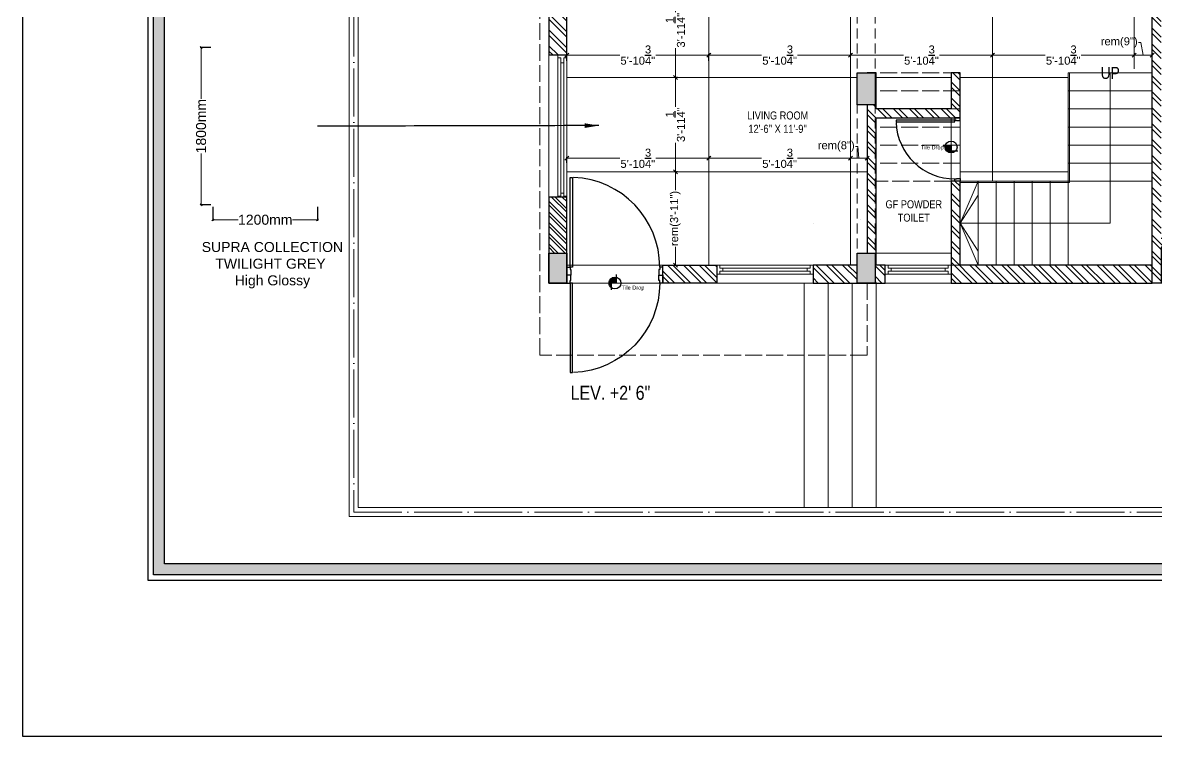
# Model space of a CAD drawing. Header units: millimetres. Extents: x 56222 to 3066687, y -650199 to -121287.
# Drawn here: x 150904 to 151471, y -179986 to -179629 of the extents above; entities that cross this region are included whole.
import ezdxf

# ---------------------------------------------------------------- set-up
doc = ezdxf.new("R2010")
doc.units = ezdxf.units.MM
doc.header["$MEASUREMENT"] = 0
doc.header["$PDMODE"] = 35
for name, pattern in [('ACAD_ISO02W100', [15, 12, -3]), ('ACAD_ISO04W100', [30, 24, -3, 0, -3]), ('DASHED', [0.75, 0.5, -0.25])]:
    doc.linetypes.add(name, pattern=pattern)
doc.layers.get('Defpoints').update_dxf_attribs({"color": 220})
for name, color, linetype in [('AR DOOR', 40, 'Continuous'), ('AR ELE-5', 134, 'Continuous'), ('GROUND FLOOR  ( Text )', 251, 'Continuous'), ('WIN', 250, 'Continuous')]:
    doc.layers.add(name, color=color, linetype=linetype)
for name, color, linetype, lineweight in [('COLUMN', 1, 'Continuous', 30), ('dim05', 1, 'Continuous', 13), ('Electrical', 84, 'Continuous', 30), ('FIRST FLOOR ( TEXT )', 7, 'Continuous', 9), ('FUR', 250, 'Continuous', 0), ('GROUND FLOOR', 7, 'Continuous', 9), ('GROUND FLOOR  ( PLINE )', 251, 'Continuous', 30), ('GROUND FLOOR ( DW_RAIL )', 7, 'Continuous', 9), ('GROUND FLOOR ( STAIR )', 251, 'Continuous', 9), ('Labelling', 1, 'Continuous', 25), ('NAME PLATE', 7, 'Continuous', 25), ('wall', 7, 'Continuous', 30), ('XX~SLAB ( BEAM )~ ( DIM )', 7, 'Continuous', 9)]:
    doc.layers.add(name, color=color, linetype=linetype, lineweight=lineweight)
doc.layers.add('hatch', color=253, linetype='Continuous', lineweight=0, transparency=0.4)
doc.styles.add('Arial', font='arial.ttf')
doc.styles.add("Cn_BT_0'-0", font='swissc.ttf')
doc.styles.add('Cn_BT_9 ( BOLD )', font='swisscb.ttf', dxfattribs={"height": 9})
doc.styles.add('KATHA', font='swissc.ttf')
doc.styles.get("Standard").update_dxf_attribs({"font": 'arial.ttf', "height": 6})
doc.dimstyles.new('Cn_BT_9 ( BOLD )', dxfattribs={"dimtxt": 9, "dimasz": 5, "dimexe": 1.5, "dimexo": 0, "dimgap": 0.09, "dimtad": 0, "dimzin": 3, "dimdsep": 46, "dimlunit": 4, "dimtxsty": 'Cn_BT_9 ( BOLD )', "dimblk": 'DOT', "dimcen": 0.09, "dimdle": 1.5, "dimclrd": 251, "dimclre": 251, "dimclrt": 5, "dimadec": 0, "dimazin": 0, "dimtfac": 0.75, "dimtofl": 0, "dimtmove": 0, "dimatfit": 3, "dimfxl": 0, "dimtolj": 1, "dimtzin": 0, "dimlwd": 15, "dimlwe": 15, "dimarcsym": 0})
doc.dimstyles.new('ISO-25', dxfattribs={"dimtxt": 2.5, "dimasz": 1, "dimexe": 0.5, "dimexo": 1, "dimtad": 0, "dimdec": 1, "dimlunit": 4, "dimtxsty": 'Standard', "dimblk": 'OBLIQUE', "dimcen": 2.5, "dimclrd": 1, "dimclre": 1, "dimclrt": 5, "dimadec": 0, "dimazin": 0, "dimtfac": 1, "dimtdec": 1, "dimtmove": 0, "dimatfit": 3, "dimfxl": 1, "dimlwd": -1, "dimarcsym": 0})
pattern_1 = [(135, (204.745, -82.701), (-3.97747564, -3.97747564), []), (135, (204.745, -80.0495), (-3.97747564, -3.97747564), [])]
pattern_2 = [(50, (204.745, -82.7011), (3.586300913, -0.313760675), [0.375, -4.125]), (355, (204.745, -82.701), (-0.69375667, 3.76096067), [0.3, -3.3]), (100.4514445, (205.0438, -82.7273), (2.892544234, 3.447199955), [0.31870096, -3.50571056]), (46.1842, (204.745, -81.701), (5.33620665, -0.8275964), [0.5625, -6.1875]), (96.6356355, (205.1896, -81.77), (4.67330973, 4.870593), [0.47805171, -5.2585688]), (351.184164, (204.745, -81.701), (4.67330973, 4.870593), [0.45, -4.95]), (21, (205.245, -81.9511), (2.98453526, -2.013094453), [0.375, -4.125]), (326, (205.245, -81.951), (1.21657666, 3.625750225), [0.3, -3.3]), (71.4514447, (205.4936, -82.119), (4.201111884, 1.612655764), [0.31870095, -3.50571056]), (37.5, (204.7449, -82.7011), (0.0607992766, 1.664469269), [0, -3.26, 0, -3.35, 0, -3.3125]), (7.5, (204.745, -82.7011), (1.315347687, 1.97205856), [0, -1.91, 0, -3.185, 0, -1.2625]), (327.5, (203.6299, -82.7011), (2.669112181, -0.112774359), [0, -1.25, 0, -3.9, 0, -5.175]), (317.5, (203.13, -82.7011), (2.915930847, 0.500524912), [0, -1.625, 0, -2.59, 0, -3.675])]

# ---------------------------------------------------------------- blocks, each defined once
blk = doc.blocks.new('_Oblique')
at = {"layer": 'wall', "color": 0, "lineweight": -2}
blk.add_line((-0.5, -0.5), (0.5, 0.5), dxfattribs=at)
blk = doc.blocks.new('*D137')
at = {"layer": 'Defpoints', "color": 0, "lineweight": 30, "transparency": 16777216}
for p in [(150999.11, -179719.91), (151051.39, -179719.91), (151051.39, -179727.34)]:
    blk.add_point(p, dxfattribs=at)
at = {"layer": 'dim05', "color": 1, "linetype": 'Continuous', "lineweight": -2, "transparency": 16777216}
for p, q in [((150999.11, -179720.91), (150999.11, -179727.84)), ((151051.39, -179720.91), (151051.39, -179727.84))]:
    blk.add_line(p, q, dxfattribs=at)
at = {"layer": 'dim05', "color": 1, "linetype": 'Continuous', "transparency": 16777216}
for p, q in [((150999.11, -179727.34), (151011.64, -179727.34)), ((151051.39, -179727.34), (151038.86, -179727.34))]:
    blk.add_line(p, q, dxfattribs=at)
at = {"layer": 'dim05', "color": 1, "transparency": 16777216, "rotation": 180}
blk.add_blockref('_Oblique', (150999.11, -179727.34), dxfattribs=at)
at = {"layer": 'dim05', "color": 1, "transparency": 16777216}
blk.add_blockref('_Oblique', (151051.39, -179727.34), dxfattribs=at)
at = {"layer": 'dim05', "color": 5, "lineweight": 25, "transparency": 16777216, "insert": (151025.25, -179727.34), "char_height": 5, "attachment_point": 5, "style": 'Arial'}
blk.add_mtext('1200mm', dxfattribs=at)
blk = doc.blocks.new('*D138')
at = {"layer": 'Defpoints', "color": 0, "lineweight": 30, "transparency": 16777216}
for p in [(150993.19, -179641.16), (150999.11, -179641.16), (150999.11, -179719.91)]:
    blk.add_point(p, dxfattribs=at)
at = {"layer": 'dim05', "color": 1, "linetype": 'Continuous', "lineweight": -2, "transparency": 16777216}
for p, q in [((150998.11, -179641.16), (150992.69, -179641.16)), ((150998.11, -179719.91), (150992.69, -179719.91))]:
    blk.add_line(p, q, dxfattribs=at)
at = {"layer": 'dim05', "color": 1, "linetype": 'Continuous', "transparency": 16777216}
for p, q in [((150993.19, -179641.16), (150993.19, -179666.93)), ((150993.19, -179719.91), (150993.19, -179694.14))]:
    blk.add_line(p, q, dxfattribs=at)
at = {"layer": 'dim05', "color": 1, "transparency": 16777216}
for p, rotation in [((150993.19, -179641.16), 90), ((150993.19, -179719.91), 270)]:
    blk.add_blockref('_Oblique', p, dxfattribs=dict(at, rotation=rotation))
at = {"layer": 'dim05', "color": 5, "lineweight": 25, "transparency": 16777216, "insert": (150993.19, -179680.54), "char_height": 5, "attachment_point": 5, "rotation": 90, "style": 'Arial'}
blk.add_mtext('1800mm', dxfattribs=at)
blk = doc.blocks.new('*U18')
for points in [[(0, 0), (0, 1120), (-30, 1120), (-30, 0)], [(40, 0), (0, 0), (0, -30), (-10, -30), (-10, -100), (40, -100)], [(-1160, 0), (-1120, 0), (-1120, -30), (-1110, -30), (-1110, -100), (-1160, -100)]]:
    blk.add_lwpolyline(points, close=True)
at = {"layer": 'AR ELE-5', "linetype": 'ByBlock', "ltscale": 15}
blk.add_arc((2, -1), 1122, 92.373, 179.9653, dxfattribs=at)
blk = doc.blocks.new('*U20')
for points in [[(0, 0), (0, 1120), (30, 1120), (30, 0)], [(-40, 0), (0, 0), (0, -30), (10, -30), (10, -100), (-40, -100)], [(1160, 0), (1120, 0), (1120, -30), (1110, -30), (1110, -100), (1160, -100)]]:
    blk.add_lwpolyline(points, close=True)
at = {"layer": 'AR ELE-5', "linetype": 'ByBlock', "ltscale": 15}
blk.add_arc((-2, -1), 1122, 0.0347, 87.627, dxfattribs=at)
blk = doc.blocks.new('LAYOUT FILE')
at = {"layer": 'NAME PLATE', "true_color": 0xd39e00}
h = blk.add_hatch(color=42, dxfattribs=at)
h.paths.add_polyline_path([(3346889.83, -513806.18), (3346889.83, -514260.7), (3347535.56, -514260.7), (3347535.56, -513806.18)])
h.paths.add_polyline_path([(3346894.36, -513810.71), (3347531.03, -513810.71), (3347531.03, -514256.17), (3346894.36, -514256.17)], flags=16)
at = {"layer": 'NAME PLATE', "color": 42, "true_color": 0xd39e00}
for points in [[(3346887.56, -513803.91), (3347537.83, -513803.91), (3347537.83, -514262.96), (3346887.56, -514262.96)], [(3346889.83, -513806.18), (3347535.56, -513806.18), (3347535.56, -514260.7), (3346889.83, -514260.7)], [(3346894.36, -513810.71), (3347531.03, -513810.71), (3347531.03, -514256.17), (3346894.36, -514256.17)]]:
    blk.add_lwpolyline(points, close=True, dxfattribs=at)
blk = doc.blocks.new('*D180')
at = {"layer": 'Defpoints', "color": 0, "lineweight": 30, "transparency": 16777216}
for p in [(151229.45, -179703.41), (151230.18, -179703.41), (151229.45, -179749.95)]:
    blk.add_point(p, dxfattribs=at)
at = {"layer": 'dim05', "color": 1, "linetype": 'Continuous', "transparency": 16777216}
for p, q in [((151230.18, -179703.41), (151230.18, -179712.55)), ((151230.18, -179749.95), (151230.18, -179740.82))]:
    blk.add_line(p, q, dxfattribs=at)
at = {"layer": 'dim05', "color": 1, "linetype": 'Continuous', "lineweight": -2, "transparency": 16777216}
for p, q in [((151230.45, -179703.41), (151230.68, -179703.41)), ((151230.45, -179749.95), (151230.68, -179749.95))]:
    blk.add_line(p, q, dxfattribs=at)
at = {"layer": 'dim05', "color": 1, "transparency": 16777216, "xscale": 2, "yscale": 2, "zscale": 2}
for p, rotation in [((151230.18, -179703.41), 90), ((151230.18, -179749.95), 270)]:
    blk.add_blockref('_Oblique', p, dxfattribs=dict(at, rotation=rotation))
at = {"layer": 'dim05', "color": 5, "lineweight": 25, "transparency": 16777216, "insert": (151230.18, -179726.68), "char_height": 4, "attachment_point": 5, "rotation": 90, "style": 'Arial'}
blk.add_mtext('rem(3\'-11")', dxfattribs=at)
blk = doc.blocks.new('*D181')
at = {"layer": 'Defpoints', "color": 0, "lineweight": 30, "transparency": 16777216}
for p in [(151230.18, -179656.18), (151230.18, -179656.18), (151230.18, -179703.41)]:
    blk.add_point(p, dxfattribs=at)
at = {"layer": 'dim05', "color": 1, "linetype": 'Continuous', "transparency": 16777216}
for p, q in [((151230.18, -179656.18), (151230.18, -179670.79)), ((151230.18, -179703.41), (151230.18, -179688.81))]:
    blk.add_line(p, q, dxfattribs=at)
at = {"layer": 'dim05', "color": 1, "linetype": 'Continuous', "lineweight": -2, "transparency": 16777216}
for p, q in [((151231.18, -179656.18), (151230.68, -179656.18)), ((151231.18, -179703.41), (151230.68, -179703.41))]:
    blk.add_line(p, q, dxfattribs=at)
at = {"layer": 'dim05', "color": 1, "transparency": 16777216, "xscale": 2, "yscale": 2, "zscale": 2}
for p, rotation in [((151230.18, -179656.18), 90), ((151230.18, -179703.41), 270)]:
    blk.add_blockref('_Oblique', p, dxfattribs=dict(at, rotation=rotation))
at = {"layer": 'dim05', "color": 5, "lineweight": 25, "transparency": 16777216, "insert": (151230.18, -179679.8), "char_height": 4, "attachment_point": 5, "rotation": 90, "style": 'Arial'}
blk.add_mtext('3\'-11{\\H1x;\\S1/4;}"', dxfattribs=at)
blk = doc.blocks.new('*D182')
at = {"layer": 'Defpoints', "color": 0, "lineweight": 30, "transparency": 16777216}
for p in [(151230.18, -179608.95), (151230.18, -179608.95), (151230.18, -179656.18)]:
    blk.add_point(p, dxfattribs=at)
at = {"layer": 'dim05', "color": 1, "linetype": 'Continuous', "transparency": 16777216}
for p, q in [((151230.18, -179608.95), (151230.18, -179623.56)), ((151230.18, -179656.18), (151230.18, -179641.58))]:
    blk.add_line(p, q, dxfattribs=at)
at = {"layer": 'dim05', "color": 1, "linetype": 'Continuous', "lineweight": -2, "transparency": 16777216}
for p, q in [((151231.18, -179608.95), (151230.68, -179608.95)), ((151231.18, -179656.18), (151230.68, -179656.18))]:
    blk.add_line(p, q, dxfattribs=at)
at = {"layer": 'dim05', "color": 1, "transparency": 16777216, "xscale": 2, "yscale": 2, "zscale": 2}
for p, rotation in [((151230.18, -179608.95), 90), ((151230.18, -179656.18), 270)]:
    blk.add_blockref('_Oblique', p, dxfattribs=dict(at, rotation=rotation))
at = {"layer": 'dim05', "color": 5, "lineweight": 25, "transparency": 16777216, "insert": (151230.18, -179632.57), "char_height": 4, "attachment_point": 5, "rotation": 90, "style": 'Arial'}
blk.add_mtext('3\'-11{\\H1x;\\S1/4;}"', dxfattribs=at)
blk = doc.blocks.new('*D186')
at = {"layer": 'Defpoints', "color": 0, "lineweight": 30, "transparency": 16777216}
for p in [(151246.85, -179645.01), (151175.98, -179648.82), (151246.85, -179648.82)]:
    blk.add_point(p, dxfattribs=at)
at = {"layer": 'dim05', "color": 1, "linetype": 'Continuous', "lineweight": -2, "transparency": 16777216}
for p, q in [((151175.98, -179647.82), (151175.98, -179644.51)), ((151246.85, -179647.82), (151246.85, -179644.51))]:
    blk.add_line(p, q, dxfattribs=at)
at = {"layer": 'dim05', "color": 1, "linetype": 'Continuous', "transparency": 16777216}
for p, q in [((151175.98, -179645.01), (151202.4, -179645.01)), ((151246.85, -179645.01), (151220.43, -179645.01))]:
    blk.add_line(p, q, dxfattribs=at)
at = {"layer": 'dim05', "color": 1, "transparency": 16777216, "xscale": 2, "yscale": 2, "zscale": 2, "rotation": 180}
blk.add_blockref('_Oblique', (151175.98, -179645.01), dxfattribs=at)
at = {"layer": 'dim05', "color": 1, "transparency": 16777216, "xscale": 2, "yscale": 2, "zscale": 2}
blk.add_blockref('_Oblique', (151246.85, -179645.01), dxfattribs=at)
at = {"layer": 'dim05', "color": 5, "lineweight": 25, "transparency": 16777216, "insert": (151211.41, -179645.01), "char_height": 4, "attachment_point": 5, "style": 'Arial'}
blk.add_mtext('5\'-10{\\H1x;\\S3/4;}"', dxfattribs=at)
blk = doc.blocks.new('*D187')
at = {"layer": 'Defpoints', "color": 0, "lineweight": 30, "transparency": 16777216}
for p in [(151246.85, -179645.01), (151317.71, -179645.01), (151317.71, -179645.01)]:
    blk.add_point(p, dxfattribs=at)
at = {"layer": 'dim05', "color": 1, "linetype": 'Continuous', "lineweight": -2, "transparency": 16777216}
for p, q in [((151246.85, -179644.01), (151246.85, -179644.51)), ((151317.71, -179644.01), (151317.71, -179644.51))]:
    blk.add_line(p, q, dxfattribs=at)
at = {"layer": 'dim05', "color": 1, "linetype": 'Continuous', "transparency": 16777216}
for p, q in [((151246.85, -179645.01), (151273.27, -179645.01)), ((151317.71, -179645.01), (151291.29, -179645.01))]:
    blk.add_line(p, q, dxfattribs=at)
at = {"layer": 'dim05', "color": 1, "transparency": 16777216, "xscale": 2, "yscale": 2, "zscale": 2, "rotation": 180}
blk.add_blockref('_Oblique', (151246.85, -179645.01), dxfattribs=at)
at = {"layer": 'dim05', "color": 1, "transparency": 16777216, "xscale": 2, "yscale": 2, "zscale": 2}
blk.add_blockref('_Oblique', (151317.71, -179645.01), dxfattribs=at)
at = {"layer": 'dim05', "color": 5, "lineweight": 25, "transparency": 16777216, "insert": (151282.28, -179645.01), "char_height": 4, "attachment_point": 5, "style": 'Arial'}
blk.add_mtext('5\'-10{\\H1x;\\S3/4;}"', dxfattribs=at)
blk = doc.blocks.new('*D188')
at = {"layer": 'Defpoints', "color": 0, "lineweight": 30, "transparency": 16777216}
for p in [(151317.71, -179645.01), (151388.58, -179645.01), (151388.58, -179645.01)]:
    blk.add_point(p, dxfattribs=at)
at = {"layer": 'dim05', "color": 1, "linetype": 'Continuous', "lineweight": -2, "transparency": 16777216}
for p, q in [((151317.71, -179644.01), (151317.71, -179644.51)), ((151388.58, -179644.01), (151388.58, -179644.51))]:
    blk.add_line(p, q, dxfattribs=at)
at = {"layer": 'dim05', "color": 1, "linetype": 'Continuous', "transparency": 16777216}
for p, q in [((151317.71, -179645.01), (151344.13, -179645.01)), ((151388.58, -179645.01), (151362.16, -179645.01))]:
    blk.add_line(p, q, dxfattribs=at)
at = {"layer": 'dim05', "color": 1, "transparency": 16777216, "xscale": 2, "yscale": 2, "zscale": 2, "rotation": 180}
blk.add_blockref('_Oblique', (151317.71, -179645.01), dxfattribs=at)
at = {"layer": 'dim05', "color": 1, "transparency": 16777216, "xscale": 2, "yscale": 2, "zscale": 2}
blk.add_blockref('_Oblique', (151388.58, -179645.01), dxfattribs=at)
at = {"layer": 'dim05', "color": 5, "lineweight": 25, "transparency": 16777216, "insert": (151353.15, -179645.01), "char_height": 4, "attachment_point": 5, "style": 'Arial'}
blk.add_mtext('5\'-10{\\H1x;\\S3/4;}"', dxfattribs=at)
blk = doc.blocks.new('*D189')
at = {"layer": 'Defpoints', "color": 0, "lineweight": 30, "transparency": 16777216}
for p in [(151388.58, -179645.01), (151459.45, -179645.01), (151459.45, -179645.39)]:
    blk.add_point(p, dxfattribs=at)
at = {"layer": 'dim05', "color": 1, "linetype": 'Continuous', "lineweight": -2, "transparency": 16777216}
for p, q in [((151388.58, -179644.01), (151388.58, -179644.51)), ((151459.45, -179644.39), (151459.45, -179644.51))]:
    blk.add_line(p, q, dxfattribs=at)
at = {"layer": 'dim05', "color": 1, "linetype": 'Continuous', "transparency": 16777216}
for p, q in [((151388.58, -179645.01), (151415, -179645.01)), ((151459.45, -179645.01), (151433.02, -179645.01))]:
    blk.add_line(p, q, dxfattribs=at)
at = {"layer": 'dim05', "color": 1, "transparency": 16777216, "xscale": 2, "yscale": 2, "zscale": 2, "rotation": 180}
blk.add_blockref('_Oblique', (151388.58, -179645.01), dxfattribs=at)
at = {"layer": 'dim05', "color": 1, "transparency": 16777216, "xscale": 2, "yscale": 2, "zscale": 2}
blk.add_blockref('_Oblique', (151459.45, -179645.01), dxfattribs=at)
at = {"layer": 'dim05', "color": 5, "lineweight": 25, "transparency": 16777216, "insert": (151424.01, -179645.01), "char_height": 4, "attachment_point": 5, "style": 'Arial'}
blk.add_mtext('5\'-10{\\H1x;\\S3/4;}"', dxfattribs=at)
blk = doc.blocks.new('*D193')
at = {"layer": 'Defpoints', "color": 0, "lineweight": 30, "transparency": 16777216}
for p in [(151175.98, -179699.94), (151246.85, -179696.6), (151246.85, -179696.6)]:
    blk.add_point(p, dxfattribs=at)
at = {"layer": 'dim05', "color": 1, "linetype": 'Continuous', "lineweight": -2, "transparency": 16777216}
for p, q in [((151175.98, -179698.94), (151175.98, -179696.1)), ((151246.85, -179695.6), (151246.85, -179696.1))]:
    blk.add_line(p, q, dxfattribs=at)
at = {"layer": 'dim05', "color": 1, "linetype": 'Continuous', "transparency": 16777216}
for p, q in [((151175.98, -179696.6), (151202.4, -179696.6)), ((151246.85, -179696.6), (151220.43, -179696.6))]:
    blk.add_line(p, q, dxfattribs=at)
at = {"layer": 'dim05', "color": 1, "transparency": 16777216, "xscale": 2, "yscale": 2, "zscale": 2, "rotation": 180}
blk.add_blockref('_Oblique', (151175.98, -179696.6), dxfattribs=at)
at = {"layer": 'dim05', "color": 1, "transparency": 16777216, "xscale": 2, "yscale": 2, "zscale": 2}
blk.add_blockref('_Oblique', (151246.85, -179696.6), dxfattribs=at)
at = {"layer": 'dim05', "color": 5, "lineweight": 25, "transparency": 16777216, "insert": (151211.41, -179696.6), "char_height": 4, "attachment_point": 5, "style": 'Arial'}
blk.add_mtext('5\'-10{\\H1x;\\S3/4;}"', dxfattribs=at)
blk = doc.blocks.new('*D194')
at = {"layer": 'Defpoints', "color": 0, "lineweight": 30, "transparency": 16777216}
for p in [(151246.85, -179696.6), (151317.71, -179696.52), (151317.71, -179696.6)]:
    blk.add_point(p, dxfattribs=at)
at = {"layer": 'dim05', "color": 1, "linetype": 'Continuous', "lineweight": -2, "transparency": 16777216}
for p, q in [((151246.85, -179695.6), (151246.85, -179696.1)), ((151317.71, -179697.52), (151317.71, -179697.1))]:
    blk.add_line(p, q, dxfattribs=at)
at = {"layer": 'dim05', "color": 1, "linetype": 'Continuous', "transparency": 16777216}
for p, q in [((151246.85, -179696.6), (151273.27, -179696.6)), ((151317.71, -179696.6), (151291.29, -179696.6))]:
    blk.add_line(p, q, dxfattribs=at)
at = {"layer": 'dim05', "color": 1, "transparency": 16777216, "xscale": 2, "yscale": 2, "zscale": 2, "rotation": 180}
blk.add_blockref('_Oblique', (151246.85, -179696.6), dxfattribs=at)
at = {"layer": 'dim05', "color": 1, "transparency": 16777216, "xscale": 2, "yscale": 2, "zscale": 2}
blk.add_blockref('_Oblique', (151317.71, -179696.6), dxfattribs=at)
at = {"layer": 'dim05', "color": 5, "lineweight": 25, "transparency": 16777216, "insert": (151282.28, -179696.6), "char_height": 4, "attachment_point": 5, "style": 'Arial'}
blk.add_mtext('5\'-10{\\H1x;\\S3/4;}"', dxfattribs=at)
blk = doc.blocks.new('DF DF D')
at = {"layer": 'WIN'}
h = blk.add_hatch(color=256, dxfattribs=at)
h.dxf.hatch_style = 1
h.paths.add_polyline_path([(3351769.17, -515756.21), (3351769.17, -515753.29, 0.049939), (3351768.58, -515753.23, 0.699776), (3351766.66, -515758.48), (3351766.66, -515756.21)])
blk.add_lwpolyline([(3351769.17, -515752), (3351769.17, -515756.21), (3351766.66, -515756.21), (3351766.66, -515759.61)], dxfattribs=at)
blk.add_circle((3351768.58, -515756.21), 2.98, dxfattribs=at)
blk = doc.blocks.new('*D217')
at = {"layer": 'Defpoints', "color": 0, "lineweight": 30, "transparency": 16777216}
for p in [(151317.71, -179696.52), (151325.98, -179696.52), (151325.98, -179696.6)]:
    blk.add_point(p, dxfattribs=at)
at = {"layer": 'dim05', "color": 1, "linetype": 'Continuous', "transparency": 16777216}
for p, q in [((151321.37, -179690.68), (151320.12, -179690.68)), ((151321.85, -179696.6), (151321.37, -179690.68)), ((151317.71, -179696.6), (151325.98, -179696.6))]:
    blk.add_line(p, q, dxfattribs=at)
at = {"layer": 'dim05', "color": 1, "linetype": 'Continuous', "lineweight": -2, "transparency": 16777216}
for p, q in [((151317.71, -179697.52), (151317.71, -179697.1)), ((151325.98, -179697.52), (151325.98, -179697.1))]:
    blk.add_line(p, q, dxfattribs=at)
at = {"layer": 'dim05', "color": 1, "transparency": 16777216, "xscale": 2, "yscale": 2, "zscale": 2, "rotation": 180}
blk.add_blockref('_Oblique', (151317.71, -179696.6), dxfattribs=at)
at = {"layer": 'dim05', "color": 1, "transparency": 16777216, "xscale": 2, "yscale": 2, "zscale": 2}
blk.add_blockref('_Oblique', (151325.98, -179696.6), dxfattribs=at)
at = {"layer": 'dim05', "color": 5, "lineweight": 25, "transparency": 16777216, "insert": (151310.56, -179690.68), "char_height": 4, "attachment_point": 5, "style": 'Arial'}
blk.add_mtext('rem(8")', dxfattribs=at)
blk = doc.blocks.new('*D218')
at = {"layer": 'Defpoints', "color": 0, "lineweight": 30, "transparency": 16777216}
for p in [(151459.45, -179645.01), (151468.48, -179645.01), (151468.48, -179645.01)]:
    blk.add_point(p, dxfattribs=at)
at = {"layer": 'dim05', "color": 1, "linetype": 'Continuous', "transparency": 16777216}
for p, q in [((151462.78, -179638.71), (151461.53, -179638.71)), ((151463.96, -179645.01), (151462.78, -179638.71)), ((151459.45, -179645.01), (151468.48, -179645.01))]:
    blk.add_line(p, q, dxfattribs=at)
at = {"layer": 'dim05', "color": 1, "linetype": 'Continuous', "lineweight": -2, "transparency": 16777216}
for p, q in [((151459.45, -179644.01), (151459.45, -179644.51)), ((151468.48, -179644.01), (151468.48, -179644.51))]:
    blk.add_line(p, q, dxfattribs=at)
at = {"layer": 'dim05', "color": 1, "transparency": 16777216, "xscale": 2, "yscale": 2, "zscale": 2, "rotation": 180}
blk.add_blockref('_Oblique', (151459.45, -179645.01), dxfattribs=at)
at = {"layer": 'dim05', "color": 1, "transparency": 16777216, "xscale": 2, "yscale": 2, "zscale": 2}
blk.add_blockref('_Oblique', (151468.48, -179645.01), dxfattribs=at)
at = {"layer": 'dim05', "color": 5, "lineweight": 25, "transparency": 16777216, "insert": (151451.97, -179638.71), "char_height": 4, "attachment_point": 5, "style": 'Arial'}
blk.add_mtext('rem(9")', dxfattribs=at)
blk = doc.blocks.new('_Dot')
at = {"color": 0, "linetype": 'ByBlock', "lineweight": -2}
blk.add_line((-0.5, 0), (-1, 0), dxfattribs=at)
at = {"color": 0, "linetype": 'ByBlock', "const_width": 0.5}
blk.add_lwpolyline([(-0.25, 0, 1), (0.25, 0, 1)], format="xyb", close=True, dxfattribs=at)

msp = doc.modelspace()

# ---------------------------------------------------------------- hatches: boundary and pattern name
at = {"layer": 'hatch', "lineweight": 0, "true_color": 0x636466, "transparency": 33554610}
h = msp.add_hatch(dxfattribs=at)
h.set_pattern_fill('ANSI32', color=251, scale=15, angle=90, style=0)
h.set_pattern_definition(pattern_1)
h.paths.add_polyline_path([(151250.981, -179749.954), (151246.847, -179749.954), (151223.981, -179749.954), (151223.981, -179758.954), (151250.981, -179758.954)])
h.paths.add_polyline_path([(151320.981, -179749.954), (151317.713, -179749.954), (151298.981, -179749.954), (151298.981, -179754.454), (151298.981, -179758.954), (151320.981, -179758.954)])
h.paths.add_polyline_path([(151329.981, -179669.954), (151325.981, -179669.954), (151325.981, -179703.413), (151325.981, -179743.954), (151329.981, -179743.954)])
h.paths.add_polyline_path([(151334.981, -179749.954), (151330.481, -179749.954), (151330.481, -179676.454), (151372.481, -179676.454), (151372.481, -179671.954), (151330.481, -179671.954), (151330.481, -179653.954), (151329.981, -179653.954), (151329.981, -179749.203), (151329.981, -179758.954), (151330.481, -179758.954), (151334.981, -179758.954)])
h.paths.add_polyline_path([(151372.481, -179662.954), (151367.981, -179662.954), (151367.981, -179671.954), (151372.481, -179671.954)], flags=17)
h.paths.add_polyline_path([(151372.481, -179653.954), (151367.981, -179653.954), (151367.981, -179662.954), (151372.481, -179662.954)], flags=17)
h.paths.add_polyline_path([(151372.481, -179707.954), (151367.981, -179707.954), (151367.981, -179749.954), (151372.481, -179749.954)], flags=17)
h.paths.add_polyline_path([(151468.481, -179749.954), (151459.445, -179749.954), (151388.579, -179749.954), (151367.981, -179749.954), (151367.981, -179754.454), (151367.981, -179758.954), (151468.481, -179758.954)])
h.paths.add_polyline_path([(151472.981, -179613.454), (151468.481, -179613.454), (151468.481, -179656.184), (151468.481, -179703.413), (151468.481, -179749.954), (151468.481, -179758.954), (151472.981, -179758.954), (151472.981, -179740.954), (151501.476, -179740.954), (151501.476, -179736.454), (151472.981, -179736.454)])
h.paths.add_polyline_path([(151567.481, -179619.454), (151558.481, -179619.454), (151558.481, -179736.454), (151525.481, -179736.454), (151525.481, -179740.954), (151558.481, -179740.954), (151558.481, -179743.954), (151567.481, -179743.954)])
h.paths.add_polyline_path([(151558.481, -179604.454), (151554.213, -179604.454), (151526.985, -179604.454), (151526.985, -179608.952), (151558.481, -179608.954)])
h.paths.add_polyline_path([(151496.981, -179604.454), (151483.481, -179604.454), (151483.481, -179608.954), (151496.981, -179608.954)])
h.paths.add_polyline_path([(151407.981, -179604.454), (151383.981, -179604.454), (151383.981, -179608.954), (151388.579, -179608.954), (151407.981, -179608.954)])
h.paths.add_polyline_path([(151370.452, -179514.949), (151396.924, -179514.949), (151396.924, -179506.706), (151370.452, -179506.706)], flags=9)
h.paths.add_polyline_path([(151090.317, -179572.174), (151136.698, -179572.174), (151136.698, -179536.871), (151090.317, -179536.871)], flags=9)
h.paths.add_polyline_path([(151202.907, -179763.371), (151215.241, -179763.371), (151215.241, -179759.25), (151202.907, -179759.25)], flags=9)
h.paths.add_polyline_path([(151304.524, -179466.063), (151316.858, -179466.063), (151316.858, -179461.942), (151304.524, -179461.942)], flags=9)
h.paths.add_polyline_path([(151174.816, -179821.287), (151220.42, -179821.287), (151220.42, -179806.628), (151174.816, -179806.628)], flags=9)
h = msp.add_hatch(dxfattribs=at)
h.set_pattern_fill('ANSI32', color=251, scale=15, angle=90, style=0)
h.set_pattern_definition(pattern_1)
h.paths.add_polyline_path([(151285.481, -179466.454), (151246.847, -179466.454), (151239.582, -179466.454), (151239.582, -179475.454), (151246.847, -179475.454), (151285.481, -179475.454)])
h.paths.add_polyline_path([(151206.582, -179466.454), (151175.981, -179466.454), (151175.981, -179475.454), (151206.582, -179475.454)])
h.paths.add_polyline_path([(151421.981, -179466.454), (151330.481, -179466.454), (151330.481, -179475.454), (151388.579, -179475.454), (151407.981, -179475.454), (151421.981, -179475.454)])
h.paths.add_polyline_path([(151462.481, -179466.454), (151430.981, -179466.454), (151430.981, -179475.454), (151462.481, -179475.454)])
h.paths.add_polyline_path([(151412.481, -179509.994), (151412.481, -179475.454), (151407.981, -179475.454), (151407.981, -179514.494), (151407.981, -179561.724), (151407.981, -179604.454), (151412.481, -179604.454), (151412.481, -179557.224)])
h.paths.add_polyline_path([(151432.443, -179604.454), (151412.481, -179604.454), (151407.981, -179604.454), (151407.981, -179608.954), (151432.443, -179608.954)])
h.paths.add_polyline_path([(151558.486, -179466.454), (151522.481, -179466.454), (151522.481, -179475.454), (151554.213, -179475.454), (151558.486, -179475.454)])
h.paths.add_polyline_path([(151175.981, -179481.454), (151166.981, -179481.454), (151166.981, -179503.954), (151175.981, -179503.954)])
h.paths.add_polyline_path([(151175.981, -179575.954), (151166.981, -179575.954), (151166.981, -179593.954), (151175.981, -179593.954)])
h.paths.add_polyline_path([(151175.981, -179608.954), (151166.981, -179608.954), (151166.981, -179644.954), (151175.981, -179644.954)])
h.paths.add_polyline_path([(151205.974, -179604.454), (151175.981, -179604.454), (151175.981, -179608.954), (151205.974, -179608.954)])
h.paths.add_polyline_path([(151090.317, -179572.174), (151136.698, -179572.174), (151136.698, -179536.871), (151090.317, -179536.871)], flags=9)
h.paths.add_polyline_path([(151352.428, -179693.295), (151364.762, -179693.295), (151364.762, -179689.174), (151352.428, -179689.174)], flags=9)
h.paths.add_polyline_path([(151202.907, -179763.371), (151215.241, -179763.371), (151215.241, -179759.25), (151202.907, -179759.25)], flags=9)
h.paths.add_polyline_path([(151518.71, -179694.063), (151531.045, -179694.063), (151531.045, -179689.942), (151518.71, -179689.942)], flags=9)
h.paths.add_polyline_path([(151304.524, -179466.063), (151316.858, -179466.063), (151316.858, -179461.942), (151304.524, -179461.942)], flags=9)
h.paths.add_polyline_path([(151335.441, -179730.591), (151363.171, -179730.591), (151363.171, -179715.452), (151335.441, -179715.452)], flags=9)
h.paths.add_polyline_path([(151467.903, -179849.491), (151513.508, -179849.491), (151513.508, -179834.832), (151467.903, -179834.832)], flags=9)
h.paths.add_polyline_path([(151174.816, -179821.287), (151220.42, -179821.287), (151220.42, -179806.628), (151174.816, -179806.628)], flags=9)
h.paths.add_polyline_path([(151505.895, -179685.963), (151534.872, -179685.963), (151534.872, -179664.125), (151505.895, -179664.125)], flags=9)
h = msp.add_hatch(dxfattribs=at)
h.set_pattern_fill('AR-CONC', color=251, scale=0.5)
h.set_pattern_definition(pattern_2)
h.paths.add_polyline_path([(151175.981, -179466.454), (151166.981, -179466.454), (151166.981, -179481.454), (151175.981, -179481.454), (151175.981, -179475.454)])
h.paths.add_polyline_path([(151330.481, -179466.454), (151321.481, -179466.454), (151321.481, -179469.454), (151321.481, -179475.454), (151330.481, -179475.454)])
h.paths.add_polyline_path([(151430.981, -179466.454), (151421.981, -179466.454), (151421.981, -179475.454), (151430.981, -179475.454)])
h.paths.add_polyline_path([(151567.481, -179466.454), (151558.486, -179466.454), (151558.486, -179480.454), (151558.486, -179480.454), (151567.481, -179480.454)])
h.paths.add_polyline_path([(151483.481, -179604.454), (151483.347, -179604.454), (151468.481, -179604.454), (151468.481, -179613.454), (151483.481, -179613.454)])
h.paths.add_polyline_path([(151567.481, -179604.454), (151558.481, -179604.454), (151558.481, -179619.454), (151567.481, -179619.454)])
h.paths.add_polyline_path([(151175.981, -179593.954), (151166.981, -179593.954), (151166.981, -179608.954), (151175.981, -179608.954)])
h.paths.add_polyline_path([(151343.527, -179651.869), (151362.796, -179651.869), (151362.796, -179638.292), (151343.527, -179638.292)], flags=9)
h.paths.add_polyline_path([(151414.393, -179651.869), (151433.662, -179651.869), (151433.662, -179638.292), (151414.393, -179638.292)], flags=9)
h.paths.add_polyline_path([(151441.67, -179642.342), (151462.107, -179642.342), (151462.107, -179634.099), (151441.67, -179634.099)], flags=9)
h.paths.add_polyline_path([(151090.317, -179572.174), (151136.698, -179572.174), (151136.698, -179536.871), (151090.317, -179536.871)], flags=9)
h.paths.add_polyline_path([(151441.433, -179660.267), (151453.257, -179660.267), (151453.257, -179647.702), (151441.433, -179647.702)], flags=9)
h.paths.add_polyline_path([(151352.428, -179693.295), (151364.762, -179693.295), (151364.762, -179689.174), (151352.428, -179689.174)], flags=9)
h.paths.add_polyline_path([(151202.907, -179763.371), (151215.241, -179763.371), (151215.241, -179759.25), (151202.907, -179759.25)], flags=9)
h.paths.add_polyline_path([(151518.71, -179694.063), (151531.045, -179694.063), (151531.045, -179689.942), (151518.71, -179689.942)], flags=9)
h.paths.add_polyline_path([(151304.524, -179466.063), (151316.858, -179466.063), (151316.858, -179461.942), (151304.524, -179461.942)], flags=9)
h.paths.add_polyline_path([(151335.441, -179730.591), (151363.171, -179730.591), (151363.171, -179715.452), (151335.441, -179715.452)], flags=9)
h.paths.add_polyline_path([(151467.903, -179849.491), (151513.508, -179849.491), (151513.508, -179834.832), (151467.903, -179834.832)], flags=9)
h.paths.add_polyline_path([(151174.816, -179821.287), (151220.42, -179821.287), (151220.42, -179806.628), (151174.816, -179806.628)], flags=9)
h.paths.add_polyline_path([(151505.895, -179685.963), (151534.872, -179685.963), (151534.872, -179664.125), (151505.895, -179664.125)], flags=9)
h.paths.add_polyline_path([(151265.404, -179686.158), (151297.03, -179686.158), (151297.03, -179671.083), (151265.404, -179671.083)], flags=9)
h = msp.add_hatch(dxfattribs=at)
h.set_pattern_fill('AR-CONC', color=251, scale=0.5)
h.set_pattern_definition(pattern_2)
h.paths.add_polyline_path([(151175.981, -179750.954), (151175.981, -179743.954), (151166.981, -179743.954), (151166.981, -179758.954), (151175.981, -179758.954), (151175.981, -179754.954)])
h.paths.add_polyline_path([(151329.981, -179743.954), (151320.981, -179743.954), (151320.981, -179749.203), (151320.981, -179758.954), (151329.981, -179758.954)])
h.paths.add_polyline_path([(151329.981, -179653.954), (151320.981, -179653.954), (151320.981, -179669.954), (151329.981, -179669.954)])
at = {"layer": 'hatch', "lineweight": 0, "transparency": 33554610}
h = msp.add_hatch(dxfattribs=at)
h.set_pattern_fill('ANSI32', color=256, scale=10, angle=90, style=0)
h.set_pattern_definition([(135, (204.745, -82.701), (-2.65165043, -2.65165043), []), (135, (204.745, -80.9334), (-2.65165043, -2.65165043), [])])
h.paths.add_polyline_path([(151175.981, -179715.954), (151166.981, -179715.954), (151166.981, -179743.954), (151175.981, -179743.954)])

# ---------------------------------------------------------------- linework, layer by layer
at = {"layer": 'COLUMN'}
msp.add_lwpolyline([(151166.981, -179743.954), (151175.981, -179743.954), (151175.981, -179758.954), (151166.981, -179758.954)], close=True, dxfattribs=at)
at = {"layer": 'dim05', "color": 3, "lineweight": 30}
msp.add_lwpolyline([(150904.03, -179275.246), (154243.905, -179275.246), (154243.905, -179985.574), (150904.03, -179985.574)], close=True, dxfattribs=at)
at = {"layer": 'FUR'}
for p, q in [((151299.261, -179729.265), (151299.261, -179729.265)), ((151322.85, -179727.265), (151322.85, -179727.265))]:
    msp.add_line(p, q, dxfattribs=at)
at = {"layer": 'GROUND FLOOR'}
for p, q in [((151067.231, -179408.704), (151067.231, -179875.704)), ((151071.731, -179413.204), (151071.731, -179871.204)), ((151468.481, -179604.454), (151468.481, -179758.954)), ((151175.981, -179608.954), (151175.981, -179758.954)), ((151166.981, -179644.954), (151166.981, -179715.954)), ((151175.981, -179644.954), (151166.981, -179644.954)), ((151367.981, -179671.954), (151367.981, -179653.954)), ((151372.481, -179676.454), (151372.481, -179653.954)), ((151367.981, -179758.954), (151367.981, -179676.454)), ((151372.481, -179749.954), (151372.481, -179707.954)), ((151175.981, -179715.954), (151166.981, -179715.954)), ((151320.981, -179749.954), (151223.981, -179749.954)), ((151223.981, -179749.954), (151223.981, -179758.954)), ((151468.481, -179749.954), (151334.981, -179749.954)), ((151567.481, -179758.954), (151166.981, -179758.954)), ((151294.481, -179758.954), (151294.481, -179871.204)), ((151306.481, -179758.954), (151306.481, -179871.204)), ((151318.481, -179758.954), (151318.481, -179871.204)), ((151330.481, -179758.954), (151330.481, -179871.204)), ((151071.731, -179871.204), (151567.481, -179871.204)), ((151067.231, -179875.704), (151567.481, -179875.704))]:
    msp.add_line(p, q, dxfattribs=at)
at = {"layer": 'GROUND FLOOR', "color": 5}
msp.add_line((151372.481, -179676.454), (151330.481, -179676.454), dxfattribs=at)
at = {"layer": 'GROUND FLOOR', "linetype": 'ACAD_ISO02W100', "ltscale": 0.7}
msp.add_line((151223.981, -179749.954), (151175.981, -179749.954), dxfattribs=at)
at = {"layer": 'GROUND FLOOR', "color": 1, "linetype": 'ACAD_ISO04W100'}
msp.add_lwpolyline([(151567.481, -179410.954), (151069.481, -179410.954), (151069.481, -179873.454), (151567.481, -179873.454)], dxfattribs=at)
at = {"layer": 'GROUND FLOOR', "color": 1, "linetype": 'ACAD_ISO02W100', "ltscale": 0.7}
msp.add_lwpolyline([(151325.981, -179758.954), (151325.981, -179794.954), (151162.481, -179794.954), (151162.481, -179442.454), (151166.981, -179442.454)], dxfattribs=at)
at = {"layer": 'GROUND FLOOR'}
msp.add_lwpolyline([(151426.481, -179653.954), (151426.481, -179707.954), (151372.481, -179707.954)], dxfattribs=at)
at = {"layer": 'GROUND FLOOR  ( PLINE )', "lineweight": 0}
msp.add_line((151367.981, -179743.954), (151330.481, -179743.954), dxfattribs=at)
at = {"layer": 'GROUND FLOOR  ( PLINE )'}
for points in [[(151175.981, -179608.954), (151205.974, -179608.954), (151205.974, -179604.454), (151175.981, -179604.454), (151175.981, -179593.954), (151166.981, -179593.954), (151166.981, -179644.954), (151175.981, -179644.954)], [(151468.481, -179749.954), (151372.481, -179749.954), (151372.481, -179707.954), (151367.981, -179707.954), (151367.981, -179758.954), (151468.481, -179758.954)], [(151175.981, -179715.954), (151166.981, -179715.954), (151166.981, -179758.954), (151175.981, -179758.954)], [(151223.981, -179749.954), (151250.981, -179749.954), (151250.981, -179758.954), (151223.981, -179758.954)]]:
    msp.add_lwpolyline(points, close=True, dxfattribs=at)
for points in [[(151472.981, -179736.454), (151501.476, -179736.454), (151501.476, -179740.954), (151472.981, -179740.954), (151472.981, -179758.954), (151468.481, -179758.954), (151468.481, -179604.454), (151496.981, -179604.454), (151496.981, -179608.954), (151483.481, -179608.954)], [(151330.481, -179749.954), (151330.481, -179676.454), (151372.481, -179676.454), (151372.481, -179653.954), (151367.981, -179653.954), (151367.981, -179671.954), (151330.481, -179671.954), (151330.481, -179653.954), (151325.981, -179653.954)], [(151325.981, -179669.954), (151325.981, -179743.954)], [(151320.981, -179749.954), (151298.981, -179749.954), (151298.981, -179758.954), (151330.481, -179758.954)], [(151330.481, -179758.954), (151330.481, -179758.954), (151334.981, -179758.954), (151334.981, -179749.954), (151330.481, -179749.954)]]:
    msp.add_lwpolyline(points, dxfattribs=at)
at = {"layer": 'GROUND FLOOR ( DW_RAIL )'}
for points in [[(151175.981, -179715.954), (151175.981, -179715.454), (151174.481, -179715.454), (151174.481, -179713.954), (151172.981, -179713.954), (151172.981, -179648.954), (151174.481, -179648.954), (151174.481, -179646.454), (151175.981, -179646.454), (151175.981, -179644.954), (151171.481, -179644.954), (151171.481, -179646.454), (151172.981, -179646.454), (151172.981, -179648.954), (151174.481, -179648.954), (151174.481, -179713.954), (151172.981, -179713.954), (151172.981, -179715.454), (151171.481, -179715.454), (151171.481, -179715.954), (151175.981, -179715.954), (151175.981, -179644.954), (151171.481, -179644.954), (151171.481, -179715.954)], [(151250.981, -179749.954), (151298.981, -179749.954), (151298.981, -179758.954), (151250.981, -179758.954)], [(151298.981, -179749.954), (151297.481, -179749.954), (151297.481, -179751.454), (151295.981, -179751.454), (151295.981, -179752.954), (151253.981, -179752.954), (151253.981, -179751.454), (151252.481, -179751.454), (151252.481, -179749.954), (151250.981, -179749.954), (151250.981, -179754.454), (151252.481, -179754.454), (151252.481, -179752.954), (151253.981, -179752.954), (151253.981, -179751.454), (151295.981, -179751.454), (151295.981, -179752.954), (151297.481, -179752.954), (151297.481, -179754.454), (151298.981, -179754.454), (151298.981, -179749.954), (151250.981, -179749.954), (151250.981, -179754.454), (151298.981, -179754.454)], [(151367.981, -179749.954), (151366.481, -179749.954), (151366.481, -179751.454), (151364.981, -179751.454), (151364.981, -179752.954), (151337.981, -179752.954), (151337.981, -179751.454), (151336.481, -179751.454), (151336.481, -179749.954), (151334.981, -179749.954), (151334.981, -179754.454), (151336.481, -179754.454), (151336.481, -179752.954), (151337.981, -179752.954), (151337.981, -179751.454), (151364.981, -179751.454), (151364.981, -179752.954), (151366.481, -179752.954), (151366.481, -179754.454), (151367.981, -179754.454), (151367.981, -179749.954), (151334.981, -179749.954), (151334.981, -179754.454), (151367.981, -179754.454)]]:
    msp.add_lwpolyline(points, close=True, dxfattribs=at)
at = {"layer": 'GROUND FLOOR ( STAIR )', "color": 5, "linetype": 'ACAD_ISO02W100', "ltscale": 0.7}
for p, q in [((151372.481, -179653.954), (151330.481, -179653.954)), ((151372.481, -179662.954), (151330.481, -179662.954)), ((151372.481, -179671.954), (151330.481, -179671.954)), ((151372.481, -179676.454), (151372.481, -179707.954)), ((151372.481, -179680.954), (151330.481, -179680.954)), ((151372.481, -179689.954), (151330.481, -179689.954)), ((151372.481, -179698.954), (151330.481, -179698.954)), ((151367.981, -179707.954), (151330.481, -179707.954))]:
    msp.add_line(p, q, dxfattribs=at)
at = {"layer": 'GROUND FLOOR ( STAIR )'}
for p, q in [((151426.481, -179653.954), (151426.481, -179707.954)), ((151426.481, -179707.954), (151426.481, -179653.954)), ((151468.481, -179653.954), (151426.481, -179653.954)), ((151426.481, -179653.954), (151426.481, -179749.954)), ((151427.181, -179653.954), (151427.181, -179708.654)), ((151468.481, -179662.954), (151426.481, -179662.954)), ((151468.481, -179671.954), (151426.481, -179671.954)), ((151468.481, -179680.954), (151426.481, -179680.954)), ((151468.481, -179689.954), (151426.481, -179689.954)), ((151468.481, -179698.954), (151426.481, -179698.954)), ((151426.481, -179707.954), (151372.481, -179707.954)), ((151372.481, -179707.954), (151426.481, -179707.954)), ((151372.481, -179708.654), (151372.481, -179707.954)), ((151468.481, -179707.954), (151372.481, -179707.954)), ((151427.181, -179708.654), (151372.481, -179708.654)), ((151381.481, -179707.954), (151381.481, -179749.954)), ((151390.481, -179707.954), (151390.481, -179749.954)), ((151399.481, -179707.954), (151399.481, -179749.954)), ((151408.481, -179707.954), (151408.481, -179749.954)), ((151417.481, -179707.954), (151417.481, -179749.954))]:
    msp.add_line(p, q, dxfattribs=at)
msp.add_lwpolyline([(151372.481, -179728.954), (151381.481, -179707.954), (151381.481, -179714.954), (151372.481, -179728.954), (151381.481, -179749.954), (151381.481, -179742.954), (151372.481, -179728.954), (151447.481, -179728.954), (151447.481, -179653.954)], dxfattribs=at)
at = {"layer": 'Labelling', "color": 9, "linetype": 'DASHED', "lineweight": 0, "ltscale": 10, "true_color": 0xc7c8ca}
msp.add_line((151320.981, -179749.203), (151320.981, -179475.454), dxfattribs=at)
at = {"layer": 'Labelling', "color": 251, "linetype": 'DASHED', "lineweight": 9, "ltscale": 10, "true_color": 0x636466}
msp.add_line((151329.981, -179749.203), (151329.981, -179475.454), dxfattribs=at)
at = {"layer": 'Labelling', "lineweight": 30, "ltscale": 10}
for points in [[(151320.981, -179653.954), (151329.981, -179653.954), (151329.981, -179669.954), (151320.981, -179669.954)], [(151320.981, -179743.954), (151329.981, -179743.954), (151329.981, -179758.954), (151320.981, -179758.954)]]:
    msp.add_lwpolyline(points, close=True, dxfattribs=at)
at = {"layer": 'XX~SLAB ( BEAM )~ ( DIM )', "color": 244, "lineweight": 0, "true_color": 0x991b1e}
msp.add_line((151372.481, -179707.954), (151372.481, -179676.454), dxfattribs=at)
for points in [[(151246.847, -179608.954), (151246.847, -179656.184), (151175.981, -179656.184), (151175.981, -179608.954)], [(151246.847, -179608.954), (151246.847, -179656.184), (151317.713, -179656.184), (151317.713, -179608.954)], [(151246.847, -179703.413), (151246.847, -179656.184), (151175.981, -179656.184), (151175.981, -179703.413)], [(151246.847, -179703.413), (151246.847, -179656.184), (151317.713, -179656.184), (151317.713, -179703.413)], [(151246.847, -179703.413), (151246.847, -179749.954), (151175.981, -179749.954), (151175.981, -179703.413)], [(151246.847, -179703.413), (151246.847, -179749.954), (151317.713, -179749.954), (151317.713, -179703.413)]]:
    msp.add_lwpolyline(points, close=True, dxfattribs=at)
for points in [[(151320.981, -179656.184), (151317.713, -179656.184), (151317.713, -179608.954), (151388.579, -179608.954), (151388.579, -179656.184), (151372.481, -179656.184)], [(151459.445, -179651.954), (151459.445, -179608.954), (151388.579, -179608.954), (151388.579, -179656.184), (151426.481, -179656.184)], [(151468.481, -179656.184), (151468.481, -179656.184), (151468.481, -179608.954), (151459.445, -179608.954), (151459.445, -179651.954)], [(151320.981, -179656.184), (151317.713, -179656.184), (151317.713, -179703.413), (151325.981, -179703.413), (151325.981, -179669.954)], [(151367.981, -179656.184), (151330.481, -179656.184)], [(151367.981, -179656.184), (151330.481, -179656.184)], [(151372.481, -179703.413), (151388.579, -179703.413), (151388.579, -179656.184), (151372.481, -179656.184)], [(151426.481, -179703.413), (151388.579, -179703.413), (151388.579, -179656.184), (151426.481, -179656.184)], [(151468.481, -179656.184), (151468.481, -179656.184), (151468.481, -179703.413)], [(151320.981, -179749.954), (151317.713, -179749.954), (151317.713, -179703.413), (151325.981, -179703.413), (151325.981, -179743.954)], [(151372.481, -179703.413), (151388.579, -179703.413), (151388.579, -179707.954)], [(151426.481, -179703.413), (151388.579, -179703.413), (151388.579, -179707.954)], [(151459.445, -179749.954), (151468.481, -179749.954), (151468.481, -179703.413)], [(151388.579, -179749.954), (151330.481, -179749.954)], [(151388.579, -179749.954), (151459.445, -179749.954)]]:
    msp.add_lwpolyline(points, dxfattribs=at)

# ---------------------------------------------------------------- block references
at = {"lineweight": 35, "rotation": 90}
msp.add_blockref('DF DF D', (-364388.224, -3531459.542), dxfattribs=at)
at = {"lineweight": 35}
msp.add_blockref('DF DF D', (-3200568.583, 335997.252), dxfattribs=at)
at = {"layer": 'AR DOOR', "linetype": 'ByBlock', "lineweight": -2, "extrusion": (0, 0, -1)}
for name, p, xscale, yscale, zscale, rotation in [('*U18', (-151369.856, -179677.504), -0.02624999999989069, 0.02624999999989069, -0.02624999999989069, 270), ('*U20', (-151177.581, -179758.954), 0.04000000000002399, 0.04000000000002399, -0.04000000000002399, 180)]:
    msp.add_blockref(name, p, dxfattribs=dict(at, xscale=xscale, yscale=yscale, zscale=zscale, rotation=rotation))
at = {"layer": 'AR DOOR', "linetype": 'ByBlock', "lineweight": -2, "extrusion": (0, 0, -1), "xscale": -0.04000000000002399, "yscale": 0.04000000000002399, "zscale": -0.04000000000002399}
msp.add_blockref('*U20', (-151177.581, -179750.954), dxfattribs=at)
at = {"layer": 'NAME PLATE', "lineweight": 0, "xscale": 1.209046105522275, "yscale": 1.209046105522275, "zscale": 1.209046105522275}
msp.add_blockref('LAYOUT FILE', (-3895574.687, 441860.032), dxfattribs=at)

# ---------------------------------------------------------------- texts
at = {"layer": 'Electrical', "color": 240, "true_color": 0xed1f24, "transparency": 33554687, "char_height": 2, "attachment_point": 5}
for insert in [(151358.572, -179691.481), (151209.051, -179761.557)]:
    msp.add_mtext('Tile Drop', dxfattribs=dict(at, insert=insert))
at = {"layer": 'FIRST FLOOR ( TEXT )', "char_height": 4, "attachment_point": 5, "style": 'KATHA'}
for s, insert in [("LIVING ROOM\\P12'-6'' X 11'-9''", (151281.303, -179678.546)), ('GF POWDER\\PTOILET', (151349.34, -179722.955))]:
    msp.add_mtext(s, dxfattribs=dict(at, insert=insert))
at = {"layer": 'GROUND FLOOR  ( Text )', "insert": (151447.481, -179653.954), "char_height": 6, "attachment_point": 5, "style": "Cn_BT_0'-0"}
msp.add_mtext('UP', dxfattribs=at)
at = {"layer": 'GROUND FLOOR  ( Text )', "color": 1, "insert": (151197.725, -179813.885), "char_height": 7, "attachment_point": 5, "style": "Cn_BT_0'-0"}
msp.add_mtext('LEV. +2\' 6"', dxfattribs=at)
at = {"layer": 'XX~SLAB ( BEAM )~ ( DIM )', "lineweight": 25, "insert": (150983.476, -179738.446), "char_height": 5, "width": 88.75746, "attachment_point": 1}
msp.add_mtext('\\pxqc; SUPRA COLLECTION TWILIGHT GREY \\P High Glossy', dxfattribs=at)

# ---------------------------------------------------------------- dimensions: what is measured, and where the dimension line sits
at = {"layer": 'dim05', "color": 27, "lineweight": 25, "true_color": 0x7d5120}
for base, p1, p2, picture, middle in [((151230.184, -179608.954), (151230.184, -179656.184), (151230.184, -179608.954), '*D182', (151230.184, -179632.569)), ((151230.184, -179656.184), (151230.184, -179703.413), (151230.184, -179656.184), '*D181', (151230.184, -179679.799))]:
    dim = msp.add_linear_dim(base=base, p1=p1, p2=p2, angle=90, dimstyle='ISO-25', override={"dimtxt": 4, "dimasz": 2, "dimdec": 2, "dimtxsty": 'Arial'}, dxfattribs=at)
    dim.commit()
    dim.dimension.update_dxf_attribs({"geometry": picture, "text_midpoint": middle})
for base, p1, p2, override, picture, middle in [((151468.481, -179645.008), (151459.445, -179645.008), (151468.481, -179645.008), {"dimtxt": 4, "dimasz": 2, "dimdec": 2, "dimtxsty": 'Arial', "dimtmove": 1}, '*D218', (151460.905, -179638.711)), ((151325.981, -179696.599), (151317.713, -179696.518), (151325.981, -179696.518), {"dimtxt": 4, "dimasz": 2, "dimdec": 0, "dimtxsty": 'Arial', "dimtmove": 1}, '*D217', (151319.494, -179690.682))]:
    dim = msp.add_linear_dim(base=base, p1=p1, p2=p2, text='rem(<>)', dimstyle='ISO-25', override=override, dxfattribs=at)
    dim.commit()
    dim.dimension.update_dxf_attribs({"geometry": picture, "text_midpoint": middle, "dimtype": 160})
for base, p1, p2, text, override, picture, middle in [((150993.188, -179641.164), (150999.106, -179719.911), (150999.106, -179641.164), '1800mm', {"dimtxt": 5, "dimdec": 2, "dimtxsty": 'Arial'}, '*D138', (150993.188, -179680.537)), ((151230.184, -179703.413), (151229.446, -179749.954), (151229.446, -179703.413), 'rem(<>)', {"dimtxt": 4, "dimasz": 2, "dimdec": 0, "dimtxsty": 'Arial'}, '*D180', (151230.184, -179726.684))]:
    dim = msp.add_linear_dim(base=base, p1=p1, p2=p2, angle=90, text=text, dimstyle='ISO-25', override=override, dxfattribs=at)
    dim.commit()
    dim.dimension.update_dxf_attribs({"geometry": picture, "text_midpoint": middle})
for base, p1, p2, picture, middle in [((151246.847, -179645.008), (151175.981, -179648.82), (151246.847, -179648.82), '*D186', (151211.414, -179645.008)), ((151317.713, -179645.008), (151246.847, -179645.008), (151317.713, -179645.008), '*D187', (151282.28, -179645.008)), ((151388.579, -179645.008), (151317.713, -179645.008), (151388.579, -179645.008), '*D188', (151353.146, -179645.008)), ((151459.445, -179645.008), (151388.579, -179645.008), (151459.445, -179645.388), '*D189', (151424.012, -179645.008)), ((151246.847, -179696.599), (151175.981, -179699.939), (151246.847, -179696.599), '*D193', (151211.414, -179696.599)), ((151317.713, -179696.599), (151246.847, -179696.599), (151317.713, -179696.518), '*D194', (151282.28, -179696.599))]:
    dim = msp.add_linear_dim(base=base, p1=p1, p2=p2, dimstyle='ISO-25', override={"dimtxt": 4, "dimasz": 2, "dimdec": 2, "dimtxsty": 'Arial'}, dxfattribs=at)
    dim.commit()
    dim.dimension.update_dxf_attribs({"geometry": picture, "text_midpoint": middle})
dim = msp.add_linear_dim(base=(151051.393, -179727.342), p1=(150999.106, -179719.911), p2=(151051.393, -179719.911), text='1200mm', dimstyle='ISO-25', override={"dimtxt": 5, "dimdec": 2, "dimtxsty": 'Arial'}, dxfattribs=at)
dim.commit()
dim.dimension.update_dxf_attribs({"geometry": '*D137', "text_midpoint": (151025.249, -179727.342)})

# ---------------------------------------------------------------- leaders
at = {"layer": 'dim05', "color": 10, "lineweight": 30, "path_type": 1}
msp.add_leader([(151191.879, -179680.243), (151051.393, -179680.556)], dimstyle='Cn_BT_9 ( BOLD )', override={"dimasz": 7, "dimclrd": 10}, dxfattribs=at)

doc.saveas('drawing.dxf')
